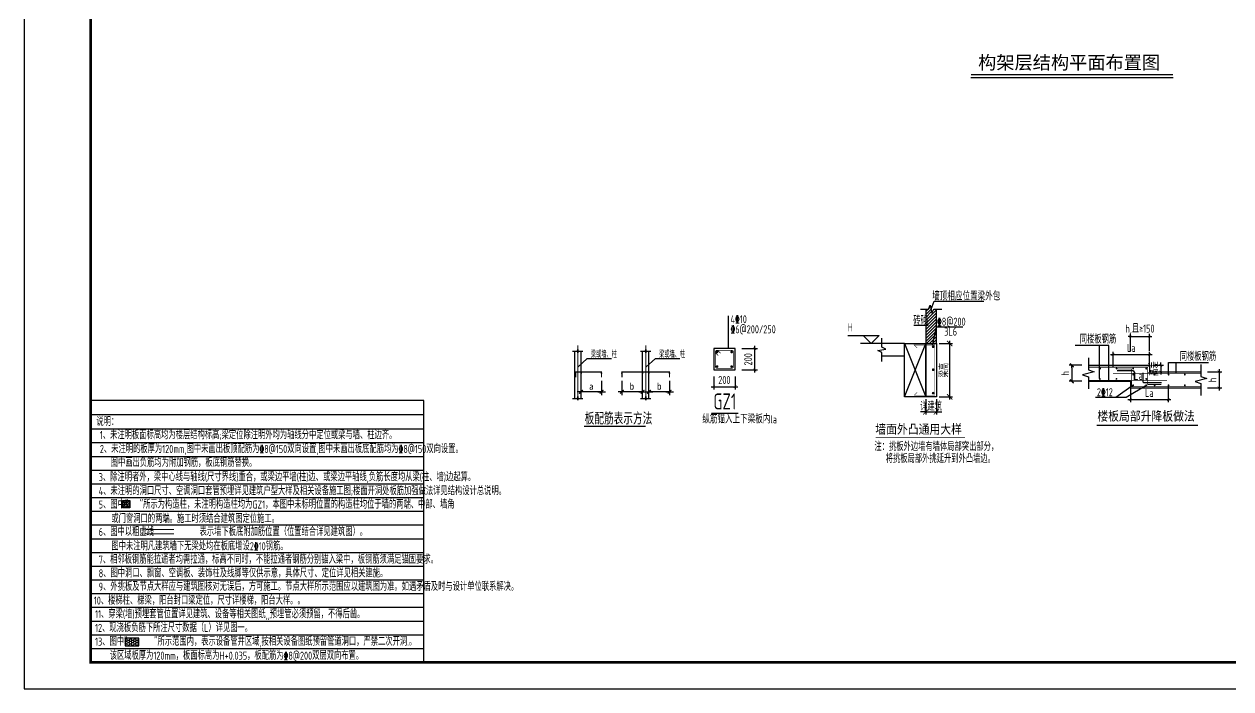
# Model space of a CAD drawing. Extents: x 826826 to 1642106, y -156213 to 399140.
# Drawn here: x 1269219 to 1314452, y -118305 to -93389 of the extents above; entities that cross this region are included whole.
import ezdxf
from ezdxf.enums import TextEntityAlignment as Align

# ---------------------------------------------------------------- set-up
doc = ezdxf.new("R2010")
doc.units = 0
doc.header["$LTSCALE"] = 1000
doc.linetypes.add('DASH', pattern=[0.35, 0.25, -0.1])
doc.linetypes.add('DOTE', pattern=[2.42, 2, -0.2, 0.02, -0.2])
doc.layers.get('0').update_dxf_attribs({"linetype": 'CONTINUOUS'})
doc.layers.get('DEFPOINTS').update_dxf_attribs({"linetype": 'CONTINUOUS'})
for name, color, linetype in [('-TK', 7, 'CONTINUOUS'), ('A-AXIS', 1, 'CONTINUOUS'), ('DIM', 2, 'CONTINUOUS'), ('GJ', 5, 'CONTINUOUS'), ('LINK', 6, 'CONTINUOUS'), ('OUTLINE', 2, 'CONTINUOUS'), ('REIN', 6, 'CONTINUOUS'), ('S-DETLCW-LINE1-pdx', 7, 'CONTINUOUS'), ('S-DETLCW-TEXT', 7, 'CONTINUOUS'), ('S-DETLS-HATCH', 251, 'CONTINUOUS'), ('S-DETLS-TEXT', 7, 'CONTINUOUS'), ('S-X详图实线', 4, 'CONTINUOUS'), ('S-X详图标注', 3, 'CONTINUOUS'), ('S-X详图钢筋', 6, 'CONTINUOUS'), ('S-大样-砼线', 7, 'CONTINUOUS'), ('S-引出线', 40, 'CONTINUOUS'), ('S-文字', 7, 'CONTINUOUS'), ('S-板正筋', 2, 'CONTINUOUS'), ('S-构造柱', 212, 'CONTINUOUS'), ('S-表格线', 54, 'CONTINUOUS'), ('S-降板填充', 75, 'CONTINUOUS'), ('TEXT', 2, 'CONTINUOUS'), ('THIN', 7, 'CONTINUOUS'), ('大样线', 40, 'CONTINUOUS'), ('悬梁', 4, 'CONTINUOUS'), ('空调洞口标注', 130, 'CONTINUOUS'), ('说明文字', 7, 'CONTINUOUS')]:
    doc.layers.add(name, color=color, linetype=linetype)
doc.layers.add('DOTE', color=251, linetype='DOTE', lineweight=9)
doc.styles.add('-宋体', font='', dxfattribs={"width": 0.7, "height": 300, "bigfont": '宋体.TTF'})
doc.styles.add('10', font='', dxfattribs={"width": 0.7, "height": 300})
doc.styles.add('BW_Rein', font='Tssdeng.shx', dxfattribs={"width": 0.7, "bigfont": 'hztxt.shx'})
doc.styles.add('hzst', font='', dxfattribs={"width": 0.7})
doc.styles.add('TSSD_DIMENSION', font='Tssdeng.shx', dxfattribs={"width": 0.7, "bigfont": 'tssdchn.shx'})
doc.styles.add('TSSD_Label', font='Tssdeng.shx', dxfattribs={"width": 0.7, "bigfont": 'hztxt.shx'})
doc.styles.add('TSSD_Norm', font='Tssdeng.shx', dxfattribs={"bigfont": 'tssdchn.shx'})
doc.styles.add('TSSD_REIN', font='tssdeng.shx', dxfattribs={"width": 0.7, "height": 300, "bigfont": 'tssdchn.shx'})
doc.styles.get('-宋体').set_extended_font_data('SimSun')
doc.styles.get('10').set_extended_font_data('SimSun')
doc.styles.get('hzst').set_extended_font_data('SimSun')
doc.dimstyles.new('25-100', dxfattribs={"dimscale": 100, "dimtxt": 3, "dimasz": 2, "dimexe": 1, "dimexo": 1, "dimgap": 0.5, "dimtad": 1, "dimdec": 0, "dimlfac": 0.25, "dimdsep": 46, "dimtxsty": 'TSSD_REIN', "dimblk1": 'ARCHTICK', "dimblk2": 'ARCHTICK', "dimsah": 1, "dimcen": 2.5, "dimdle": 1, "dimclrd": 256, "dimclre": 256, "dimclrt": 7, "dimadec": 0, "dimazin": 0, "dimtfac": 1, "dimtdec": 0, "dimtix": 1, "dimtmove": 2, "dimatfit": 3, "dimldrblk": 'ARCHTICK', "dimfxl": 0, "dimtolj": 1, "dimtzin": 0, "dimlwd": -1, "dimlwe": -1, "dimarcsym": 0})
doc.dimstyles.new('TSSD_100_100$0', dxfattribs={"dimtxt": 300, "dimasz": 80, "dimexe": 100, "dimexo": 250, "dimgap": 100, "dimtad": 1, "dimdec": 0, "dimzin": 0, "dimdsep": 46, "dimtxsty": 'TSSD_DIMENSION', "dimblk": 'ARCHTICK', "dimcen": 0, "dimdle": 100, "dimclrd": 3, "dimclre": 3, "dimclrt": 7, "dimadec": 0, "dimazin": 0, "dimtfac": 1, "dimtdec": 0, "dimtix": 1, "dimtmove": 2, "dimatfit": 3, "dimldrblk": 'ARCHTICK', "dimfxl": 0, "dimtolj": 1, "dimtzin": 0, "dimarcsym": 0})
doc.dimstyles.new('TSSD_20_100', dxfattribs={"dimtxt": 300, "dimasz": 100, "dimexe": 100, "dimexo": 250, "dimgap": 100, "dimtad": 1, "dimdec": 0, "dimlfac": 0.2, "dimzin": 0, "dimdsep": 46, "dimtxsty": 'TSSD_DIMENSION', "dimblk": 'ARCHTICK', "dimcen": 0, "dimdle": 100, "dimclrt": 7, "dimadec": 0, "dimazin": 0, "dimtfac": 1, "dimtdec": 0, "dimtix": 1, "dimtmove": 2, "dimatfit": 3, "dimldrblk": 'ARCHTICK', "dimfxl": 0, "dimtolj": 1, "dimtzin": 0, "dimarcsym": 0})
doc.dimstyles.new('TSSD_25_100', dxfattribs={"dimtxt": 300, "dimasz": 100, "dimexe": 100, "dimexo": 250, "dimgap": 100, "dimtad": 1, "dimdec": 0, "dimlfac": 0.25, "dimzin": 0, "dimdsep": 46, "dimtxsty": 'TSSD_DIMENSION', "dimblk": 'ARCHTICK', "dimcen": 0, "dimdle": 100, "dimclrt": 7, "dimadec": 0, "dimazin": 0, "dimtfac": 1, "dimtdec": 0, "dimtix": 1, "dimtmove": 2, "dimatfit": 3, "dimldrblk": 'ARCHTICK', "dimfxl": 0, "dimtolj": 1, "dimtzin": 0, "dimarcsym": 0})

# ---------------------------------------------------------------- blocks, each defined once
blk = doc.blocks.new('20210327.01534452')
at = {"layer": 'S-表格线'}
for p, q in [((0, 0), (0, 9811)), ((12481, 9811), (0, 9811)), ((12481, 0), (12481, 9811)), ((12481, 9277), (0, 9277)), ((0, 495), (0, 9277)), ((0, 8743), (12481, 8743)), ((0, 8229), (12481, 8229)), ((0, 7714), (12481, 7714)), ((0, 7200), (12481, 7200)), ((0, 6686), (12481, 6686)), ((0, 6171), (12481, 6171)), ((0, 5657), (12481, 5657)), ((0, 5143), (12481, 5143)), ((0, 4629), (12481, 4629)), ((0, 4114), (12481, 4114)), ((0, 3600), (12481, 3600)), ((0, 3086), (12481, 3086)), ((0, 2571), (12481, 2571)), ((0, 2057), (12481, 2057)), ((0, 1543), (12481, 1543)), ((0, 1029), (12481, 1029)), ((0, 514), (12481, 514)), ((0, 0), (12481, 0))]:
    blk.add_line(p, q, dxfattribs=at)
blk = doc.blocks.new('_DIMX')
blk.add_line((-150, 0), (150, 0))
at = {"const_width": 50}
blk.add_lwpolyline([(-70, -70), (70, 70)], dxfattribs=at)
blk = doc.blocks.new('A$C1DDD5A89')
at = {"color": 6, "const_width": 50}
blk.add_lwpolyline([(439, 25), (2741, 25)], dxfattribs=at)
at = {"layer": 'DOTE', "color": 8, "linetype": 'DOTE'}
for p, q in [((202, 3054), (202, 888)), ((2750, 3054), (2750, 888))]:
    blk.add_line(p, q, dxfattribs=at)
at = {"layer": 'GJ'}
blk.add_point((1858, 2022), dxfattribs=at)
at = {"layer": 'REIN', "color": 1, "const_width": 40}
for points in [[(129, 1860), (129, 2059), (1095, 2059), (1095, 1860)], [(1858, 1860), (1858, 2059), (3643, 2059), (3643, 1860)]]:
    blk.add_lwpolyline(points, dxfattribs=at)
at = {"layer": '大样线'}
for p, q in [((0, 2837), (188, 2837)), ((81, 2837), (81, 1066)), ((188, 2837), (202, 2909)), ((202, 2909), (202, 2778)), ((202, 2778), (217, 2837)), ((217, 2837), (395, 2837)), ((2548, 2837), (2736, 2837)), ((2736, 2837), (2751, 2909)), ((2751, 2909), (2751, 2778)), ((2751, 2778), (2766, 2837)), ((2766, 2837), (2943, 2837)), ((202, 2247), (556, 2571)), ((556, 2571), (1467, 2571)), ((2758, 2247), (3112, 2571)), ((3112, 2571), (4023, 2571)), ((0, 1066), (188, 1066)), ((188, 1066), (202, 1138)), ((202, 1138), (202, 1006)), ((202, 1006), (217, 1066)), ((217, 1066), (395, 1066)), ((2548, 1066), (2736, 1066)), ((2736, 1066), (2751, 1138)), ((2751, 1138), (2751, 1006)), ((2751, 1006), (2766, 1066)), ((2766, 1066), (2943, 1066))]:
    blk.add_line(p, q, dxfattribs=at)
at = {"layer": '大样线', "linetype": 'ByBlock'}
for p, q in [((323, 1066), (323, 2837)), ((2630, 1066), (2630, 2837)), ((2871, 1066), (2871, 2837))]:
    blk.add_line(p, q, dxfattribs=at)
at = {"layer": '大样线', "color": 0, "linetype": 'ByBlock'}
for p in [(323, 2022), (1095, 2022), (2630, 2022), (2871, 2022), (3643, 2022), (202, 1319)]:
    blk.add_point(p, dxfattribs=at)
at = {"layer": '空调洞口标注'}
for p, q in [((1095, 1732), (1095, 1190)), ((1858, 1732), (1858, 1190)), ((3643, 1732), (3643, 1190)), ((1094, 1319), (203, 1319)), ((2629, 1319), (1859, 1319)), ((3642, 1319), (2872, 1319))]:
    blk.add_line(p, q, dxfattribs=at)
blk.add_point((1858, 1319), dxfattribs=at)
at = {"layer": '空调洞口标注', "color": 0, "linetype": 'ByBlock'}
blk.add_point((2871, 1319), dxfattribs=at)
at = {"layer": '空调洞口标注', "xscale": 0.9649999998509884, "yscale": 0.9649999998509884, "zscale": 0.965, "rotation": 180}
for p in [(323, 1319), (1858, 1319)]:
    blk.add_blockref('_DIMX', p, dxfattribs=at)
at = {"layer": '空调洞口标注', "xscale": 0.9649999998509884, "yscale": 0.9649999998509884, "zscale": 0.965}
for p in [(1095, 1319), (2630, 1319), (2872, 1319), (3643, 1319)]:
    blk.add_blockref('_DIMX', p, dxfattribs=at)
at = {"layer": '空调洞口标注', "style": '10'}
for s, p in [('a', (709, 1523)), ('b', (2231, 1523)), ('b', (3257, 1523))]:
    blk.add_text(s, height=250, dxfattribs=at).set_placement(p, align=Align.MIDDLE_CENTER)
at = {"layer": '说明文字'}
for s, height, style, width, p in [('梁或墙、柱', 250, 'TSSD_REIN', 0.6, (693, 2596)), ('梁或墙、柱', 250, 'TSSD_REIN', 0.6, (3249, 2596)), ('板配筋表示方法', 450, 'TSSD_DIMENSION', 0.7, (459, 91))]:
    blk.add_text(s, height=height, dxfattribs=dict(at, style=style, width=width)).set_placement(p)
blk = doc.blocks.new('_ArchTick')
at = {"color": 0, "linetype": 'ByBlock', "const_width": 0.15}
blk.add_lwpolyline([(-0.5, -0.5), (0.5, 0.5)], dxfattribs=at)
blk = doc.blocks.new('*D24')
at = {"layer": 'DEFPOINTS', "color": 0}
for p in [(15039, 226788), (15039, 226538), (15580, 226538)]:
    blk.add_point(p, dxfattribs=at)
at = {"layer": 'S-X详图标注', "color": 0, "lineweight": -2}
for p, q in [((15289, 226788), (15680, 226788)), ((15580, 226788), (15580, 226888)), ((15580, 226788), (15580, 226538)), ((15289, 226538), (15680, 226538)), ((15580, 226538), (15580, 226438))]:
    blk.add_line(p, q, dxfattribs=at)
at = {"layer": 'S-X详图标注', "color": 0, "lineweight": -2, "xscale": 100, "yscale": 100, "zscale": 100}
for p, rotation in [((15580, 226788), 270), ((15580, 226538), 90)]:
    blk.add_blockref('_ArchTick', p, dxfattribs=dict(at, rotation=rotation))
at = {"layer": 'S-X详图标注', "color": 7, "insert": (15330, 226663), "char_height": 300, "attachment_point": 5, "rotation": 90, "style": 'TSSD_DIMENSION'}
blk.add_mtext('\\A1;高差', dxfattribs=at)
blk = doc.blocks.new('ArchTick')
at = {"color": 0, "linetype": 'ByBlock', "lineweight": -2, "const_width": 0.075}
blk.add_lwpolyline([(-0.25, -0.25), (0.25, 0.25)], dxfattribs=at)
blk = doc.blocks.new('_tsdbk')
blk.add_line((-1, 0), (0, 0))
at = {"const_width": 0.5}
blk.add_lwpolyline([(-0.7, -0.7), (0.7, 0.7)], dxfattribs=at)
blk = doc.blocks.new('*D25')
at = {"layer": 'DEFPOINTS', "color": 0}
for p in [(12868, 226788), (12244, 226188), (12868, 226188)]:
    blk.add_point(p, dxfattribs=at)
at = {"layer": 'S-X详图标注', "color": 0, "lineweight": -2}
for p, q in [((12618, 226788), (12144, 226788)), ((12244, 226688), (12244, 226288)), ((12618, 226188), (12144, 226188))]:
    blk.add_line(p, q, dxfattribs=at)
at = {"layer": 'S-X详图标注', "color": 0, "lineweight": -2, "xscale": 100, "yscale": 100, "zscale": 100}
for p, rotation in [((12244, 226788), 90), ((12244, 226188), 270)]:
    blk.add_blockref('_tsdbk', p, dxfattribs=dict(at, rotation=rotation))
at = {"layer": 'S-X详图标注', "color": 7, "insert": (11994, 226488), "char_height": 300, "attachment_point": 5, "rotation": 90, "style": 'TSSD_DIMENSION'}
blk.add_mtext('\\A1;h', dxfattribs=at)
blk = doc.blocks.new('*D26')
at = {"layer": 'DEFPOINTS', "color": 0}
for p in [(17083, 226538), (17083, 225938), (17763, 225938)]:
    blk.add_point(p, dxfattribs=at)
at = {"layer": 'S-X详图标注', "color": 0, "lineweight": -2}
for p, q in [((17763, 226638), (17763, 225838)), ((17333, 226538), (17863, 226538)), ((17333, 225938), (17863, 225938))]:
    blk.add_line(p, q, dxfattribs=at)
at = {"layer": 'S-X详图标注', "color": 0, "lineweight": -2, "xscale": 100, "yscale": 100, "zscale": 100}
for p, rotation in [((17763, 226538), 90), ((17763, 225938), 270)]:
    blk.add_blockref('_ArchTick', p, dxfattribs=dict(at, rotation=rotation))
at = {"layer": 'S-X详图标注', "color": 7, "insert": (17513, 226238), "char_height": 300, "attachment_point": 5, "rotation": 90, "style": 'TSSD_DIMENSION'}
blk.add_mtext('\\A1;h', dxfattribs=at)
blk = doc.blocks.new('*D27')
at = {"layer": 'DEFPOINTS', "color": 0}
for p in [(15159, 227867), (14439, 227080), (15159, 227080)]:
    blk.add_point(p, dxfattribs=at)
at = {"layer": 'S-X详图标注', "color": 3, "lineweight": -2}
for p, q in [((14439, 227867), (14359, 227867)), ((14439, 227330), (14439, 227967)), ((14439, 227867), (15159, 227867)), ((15159, 227330), (15159, 227967)), ((15159, 227867), (15239, 227867))]:
    blk.add_line(p, q, dxfattribs=at)
at = {"layer": 'S-X详图标注', "color": 3, "lineweight": -2, "xscale": 80, "yscale": 80, "zscale": 80}
blk.add_blockref('_ArchTick', (14439, 227867), dxfattribs=at)
at = {"layer": 'S-X详图标注', "color": 3, "lineweight": -2, "xscale": 80, "yscale": 80, "zscale": 80, "rotation": 180}
blk.add_blockref('_ArchTick', (15159, 227867), dxfattribs=at)
at = {"layer": 'S-X详图标注', "color": 7, "insert": (14799, 228128), "char_height": 300, "attachment_point": 5, "style": 'TSSD_DIMENSION'}
blk.add_mtext('\\A1;h,且≥150', dxfattribs=at)
blk = doc.blocks.new('*D28')
at = {"layer": 'DEFPOINTS', "color": 0}
for p in [(15159, 227192), (13789, 226489), (15159, 226489)]:
    blk.add_point(p, dxfattribs=at)
at = {"layer": 'S-X详图标注', "color": 0, "lineweight": -2}
for p, q in [((13689, 227192), (15259, 227192)), ((13789, 226739), (13789, 227292)), ((15159, 226739), (15159, 227292))]:
    blk.add_line(p, q, dxfattribs=at)
at = {"layer": 'S-X详图标注', "color": 0, "lineweight": -2, "xscale": 100, "yscale": 100, "zscale": 100, "rotation": 180}
blk.add_blockref('_ArchTick', (13789, 227192), dxfattribs=at)
at = {"layer": 'S-X详图标注', "color": 0, "lineweight": -2, "xscale": 100, "yscale": 100, "zscale": 100}
blk.add_blockref('_ArchTick', (15159, 227192), dxfattribs=at)
at = {"layer": 'S-X详图标注', "color": 7, "insert": (14474, 227442), "char_height": 300, "attachment_point": 5, "style": 'TSSD_DIMENSION'}
blk.add_mtext('\\A1;La', dxfattribs=at)
blk = doc.blocks.new('*D29')
at = {"layer": 'DEFPOINTS', "color": 0}
for p in [(14439, 226188), (15861, 226306), (15861, 225502)]:
    blk.add_point(p, dxfattribs=at)
at = {"layer": 'S-X详图标注', "color": 0, "lineweight": -2}
for p, q in [((14439, 225938), (14439, 225402)), ((15861, 226056), (15861, 225402)), ((14339, 225502), (15961, 225502))]:
    blk.add_line(p, q, dxfattribs=at)
at = {"layer": 'S-X详图标注', "color": 0, "lineweight": -2, "xscale": 100, "yscale": 100, "zscale": 100, "rotation": 180}
blk.add_blockref('_ArchTick', (14439, 225502), dxfattribs=at)
at = {"layer": 'S-X详图标注', "color": 0, "lineweight": -2, "xscale": 100, "yscale": 100, "zscale": 100}
blk.add_blockref('_ArchTick', (15861, 225502), dxfattribs=at)
at = {"layer": 'S-X详图标注', "color": 7, "insert": (15150, 225752), "char_height": 300, "attachment_point": 5, "style": 'TSSD_DIMENSION'}
blk.add_mtext('\\A1;La', dxfattribs=at)
blk = doc.blocks.new('*D31')
at = {"layer": 'DEFPOINTS', "color": 0}
for p in [(30394, 226071), (30794, 226071), (30794, 225492)]:
    blk.add_point(p, dxfattribs=at)
at = {"layer": 'S-X详图标注'}
for p, q in [((30394, 225971), (30394, 225392)), ((30794, 225971), (30794, 225392)), ((30394, 225492), (30194, 225492)), ((30394, 225492), (30794, 225492)), ((30794, 225492), (30994, 225492))]:
    blk.add_line(p, q, dxfattribs=at)
at = {"layer": 'S-X详图标注', "xscale": 200, "yscale": 200, "zscale": 200}
blk.add_blockref('_ArchTick', (30394, 225492), dxfattribs=at)
at = {"layer": 'S-X详图标注', "xscale": 200, "yscale": 200, "zscale": 200, "rotation": 180}
blk.add_blockref('_ArchTick', (30794, 225492), dxfattribs=at)
at = {"layer": 'S-X详图标注', "color": 7, "insert": (30594, 225692), "char_height": 300, "attachment_point": 5, "style": 'TSSD_REIN'}
blk.add_mtext('\\A1;详建筑', dxfattribs=at)
blk = doc.blocks.new('*D32')
at = {"layer": 'DEFPOINTS', "color": 0}
for p in [(30794, 228060), (31291, 228060), (30794, 226060)]:
    blk.add_point(p, dxfattribs=at)
at = {"layer": 'S-X详图标注'}
for p, q in [((30894, 228060), (31391, 228060)), ((31291, 225960), (31291, 228160)), ((30894, 226060), (31391, 226060))]:
    blk.add_line(p, q, dxfattribs=at)
at = {"layer": 'S-X详图标注', "xscale": 200, "yscale": 200, "zscale": 200}
for p, rotation in [((31291, 228060), 90), ((31291, 226060), 270)]:
    blk.add_blockref('_ArchTick', p, dxfattribs=dict(at, rotation=rotation))
at = {"layer": 'S-X详图标注', "color": 7, "insert": (31091, 227060), "char_height": 300, "attachment_point": 5, "rotation": 90, "style": 'TSSD_REIN'}
blk.add_mtext('\\A1;梁高', dxfattribs=at)
blk = doc.blocks.new('*D857')
at = {"layer": 'DEFPOINTS', "color": 0}
for p in [(1295867, -105551), (1296609, -105551), (1295867, -106351)]:
    blk.add_point(p, dxfattribs=at)
at = {"layer": 'DIM', "color": 0, "lineweight": -2}
for p, q in [((1296117, -105551), (1296709, -105551)), ((1296609, -106451), (1296609, -105451)), ((1296117, -106351), (1296709, -106351))]:
    blk.add_line(p, q, dxfattribs=at)
at = {"layer": 'DIM', "color": 0, "lineweight": -2, "xscale": 100, "yscale": 100, "zscale": 100}
for p, rotation in [((1296609, -105551), 90), ((1296609, -106351), 270)]:
    blk.add_blockref('_ArchTick', p, dxfattribs=dict(at, rotation=rotation))
at = {"layer": 'DIM', "color": 7, "insert": (1296359, -105951), "char_height": 300, "attachment_point": 5, "rotation": 90, "style": 'TSSD_DIMENSION'}
blk.add_mtext('\\A1;200', dxfattribs=at)
blk = doc.blocks.new('*D858')
at = {"layer": 'DEFPOINTS', "color": 0}
for p in [(1295067, -106351), (1295867, -106351), (1295867, -106978)]:
    blk.add_point(p, dxfattribs=at)
at = {"layer": 'DIM', "color": 0, "lineweight": -2}
for p, q in [((1295067, -106601), (1295067, -107078)), ((1295867, -106601), (1295867, -107078)), ((1294967, -106978), (1295967, -106978))]:
    blk.add_line(p, q, dxfattribs=at)
at = {"layer": 'DIM', "color": 0, "lineweight": -2, "xscale": 100, "yscale": 100, "zscale": 100, "rotation": 180}
blk.add_blockref('_ArchTick', (1295067, -106978), dxfattribs=at)
at = {"layer": 'DIM', "color": 0, "lineweight": -2, "xscale": 100, "yscale": 100, "zscale": 100}
blk.add_blockref('_ArchTick', (1295867, -106978), dxfattribs=at)
at = {"layer": 'DIM', "color": 7, "insert": (1295467, -106728), "char_height": 300, "attachment_point": 5, "style": 'TSSD_DIMENSION'}
blk.add_mtext('\\A1;200', dxfattribs=at)
blk = doc.blocks.new('A1')
blk.add_lwpolyline([(0, 59400), (0, 0), (84100, 0), (84100, 59400)], close=True)
at = {"const_width": 100}
blk.add_lwpolyline([(2500, 58400), (2500, 1000), (83100, 1000), (83100, 58400)], close=True, dxfattribs=at)
blk = doc.blocks.new('20210306.16463091')
at = {"layer": 'S-DETLS-TEXT', "const_width": 50}
blk.add_lwpolyline([(1330.2, 0), (5133.9, 0)], dxfattribs=at)
at = {"layer": 'S-X详图实线', "linetype": 'ByBlock'}
for points in [[(1023.9, 2251.8), (3314.8, 2251.8), (3314.8, 2001.8), (5238.7, 2001.8)], [(1023.9, 1651.8), (2594.8, 1651.8), (2594.8, 1401.8), (5238.7, 1401.8)]]:
    blk.add_lwpolyline(points, dxfattribs=at)
at = {"layer": 'S-X详图标注', "linetype": 'ByBlock'}
for points in [[(1786.5, 1689.3), (1786.5, 2997.1), (520.6, 2997.1)], [(1442.5, 1753.1), (1442.5, 2997.1), (676.7, 2997.1)], [(4027.7, 1919.3), (4027.7, 2357.9), (5495.2, 2357.9)], [(4310.8, 1952.4), (4310.8, 2357.9), (5529.3, 2357.9)], [(3208.2, 1502.9), (2435.2, 1044.4), (1285.7, 1044.4)], [(2696.3, 1501.8), (2050.4, 1044.4)]]:
    blk.add_lwpolyline(points, dxfattribs=at)
at = {"layer": 'S-X详图标注'}
for points in [[(2094.8, 2053), (2684.6, 2053, -0.4142136), (2734.6, 2003), (2734.6, 1689.3)], [(3059.9, 1964.4), (3059.9, 1656.2, 0.4142136), (3109.9, 1606.2), (3763.5, 1606.2)]]:
    blk.add_lwpolyline(points, format="xyb", dxfattribs=at)
at = {"layer": 'S-X详图钢筋', "linetype": 'ByBlock', "const_width": 30}
for points in [[(1023.9, 2178.2), (3241, 2178.2), (3241, 1531.8), (3756, 1531.8)], [(1944.7, 1952.4), (5238.7, 1952.4)], [(5238.7, 1451), (2646.3, 1451), (2646.3, 2110.6), (2118.4, 2110.6)], [(1023.9, 1689.3), (3962.9, 1689.3)]]:
    blk.add_lwpolyline(points, dxfattribs=at)
at = {"layer": 'S-X详图钢筋', "const_width": 35}
for points in [[(1441.9, 2125.6, 1), (1476.9, 2125.6, 1)], [(2062.1, 2127.5, 1), (2097.1, 2127.5, 1)], [(2679.7, 2127.5, 1), (2714.7, 2127.5, 1)], [(2680.4, 1901.9, 1), (2715.4, 1901.9, 1)], [(3171.7, 2126, 1), (3206.7, 2126, 1)], [(3488, 1901.8, 1), (3523, 1901.8, 1)], [(4010.2, 1901.8, 1), (4045.2, 1901.8, 1)], [(4621.3, 1901.8, 1), (4656.3, 1901.8, 1)], [(1435.6, 1739.2, 1), (1470.6, 1739.2, 1)], [(2055.9, 1741.1, 1), (2090.9, 1741.1, 1)], [(2680.7, 1501.8, 1), (2715.7, 1501.8, 1)], [(3173.2, 1502.9, 1), (3208.2, 1502.9, 1)], [(3173.8, 1739.3, 1), (3208.8, 1739.3, 1)], [(3488.2, 1500.8, 1), (3523.2, 1500.8, 1)], [(4010.4, 1500.8, 1), (4045.4, 1500.8, 1)], [(4621.5, 1500.8, 1), (4656.5, 1500.8, 1)]]:
    blk.add_lwpolyline(points, format="xyb", close=True, dxfattribs=at)
at = {"layer": 'THIN'}
for points in [[(1023.9, 2531.8), (1023.9, 2081.8), (1243.9, 2011.8), (803.9, 1891.8), (1023.9, 1821.8), (1023.9, 1371.8)], [(5238.7, 2281.8), (5238.7, 1831.8), (5458.7, 1761.8), (5018.7, 1641.8), (5238.7, 1571.8), (5238.7, 1121.8)]]:
    blk.add_lwpolyline(points, dxfattribs=at)
at = {"layer": 'S-DETLCW-TEXT', "style": 'hzst', "width": 0.85}
blk.add_text('楼板局部升降板做法', height=350, dxfattribs=at).set_placement((1357.9, 173.9))
at = {"layer": 'S-X详图标注', "color": 7, "insert": (2898.8, 1855.6), "char_height": 300, "attachment_point": 5, "style": 'TSSD_REIN'}
blk.add_mtext('\\A1;La', dxfattribs=at)
at = {"layer": 'TEXT', "style": 'TSSD_REIN', "width": 0.7}
for s, p in [('同楼板钢筋', (700.4, 3072.4)), ('同楼板钢筋', (4446.4, 2423.2)), ('2%%13212', (1341.1, 1090.9))]:
    blk.add_text(s, height=300, dxfattribs=at).set_placement(p)
at = {"layer": 'S-X详图标注'}
dim = blk.add_linear_dim(base=(3314.8, 3330), p1=(2594.8, 2543.3), p2=(3314.8, 2543.3), text='h,且≥150', dimstyle='TSSD_100_100$0', dxfattribs=at)
dim.commit()
dim.dimension.update_dxf_attribs({"geometry": '*D27', "text_midpoint": (2954.8, 3591.5), "insert": (-11844.2, -224536.6)})
for base, p1, p2, override, picture, middle in [((3314.8, 2655.7), (1944.7, 1952.4), (3314.8, 1952.4), {"dimasz": 100, "dimblk1": 'ArchTick', "dimblk2": 'ArchTick', "dimclrd": 0, "dimclre": 0}, '*D28', (2629.7, 2905.7)), ((4016.4, 965.4), (2594.8, 1651.8), (4016.4, 1769), {"dimtxt": 300, "dimasz": 100, "dimblk1": 'ArchTick', "dimblk2": 'ArchTick', "dimclrd": 0, "dimclre": 0}, '*D29', (3305.6, 1215.4))]:
    dim = blk.add_linear_dim(base=base, p1=p1, p2=p2, text='La', dimstyle='TSSD_100_100$0', override=override, dxfattribs=at)
    dim.commit()
    dim.dimension.update_dxf_attribs({"geometry": picture, "text_midpoint": middle, "insert": (-11844.2, -224536.6)})
dim = blk.add_linear_dim(base=(400, 1651.8), p1=(1023.9, 2251.8), p2=(1023.9, 1651.8), angle=90, text='h', dimstyle='TSSD_20_100', dxfattribs=at)
dim.commit()
dim.dimension.update_dxf_attribs({"geometry": '*D25', "text_midpoint": (150, 1951.8), "insert": (-11844.2, -224536.6)})
for base, p1, p2, text, picture, middle in [((3735.8, 2001.8), (3194.8, 2251.8), (3194.8, 2001.8), '高差', '*D24', (3485.8, 2126.8)), ((5919.1, 1401.8), (5238.7, 2001.8), (5238.7, 1401.8), 'h', '*D26', (5669.1, 1701.8))]:
    dim = blk.add_linear_dim(base=base, p1=p1, p2=p2, angle=90, text=text, dimstyle='TSSD_100_100$0', override={"dimtxt": 300, "dimasz": 100, "dimblk1": 'ArchTick', "dimblk2": 'ArchTick', "dimclrd": 0, "dimclre": 0}, dxfattribs=at)
    dim.commit()
    dim.dimension.update_dxf_attribs({"geometry": picture, "text_midpoint": middle, "insert": (-11844.2, -224536.6)})
blk = doc.blocks.new('20210306.16465652')
at = {"layer": 'S-DETLS-HATCH'}
h = blk.add_hatch(dxfattribs=at)
h.set_pattern_fill('ANSI31', color=256, scale=25)
h.set_pattern_definition([(45, (-250051.66, 573697.02), (-56.126601, 56.126601), [])])
h.paths.add_polyline_path([(3315.4, 5761.9), (3215.4, 5761.9), (3145.4, 5611.9), (3085.4, 5911.9), (3015.4, 5761.9), (2915.4, 5761.9), (2915.4, 4472.4), (3315.4, 4472.4)])
at = {"layer": 'S-DETLCW-LINE1-pdx'}
for points in [[(2715.4, 5761.9), (3015.4, 5761.9), (3085.4, 5911.9), (3145.4, 5611.9), (3215.4, 5761.9), (3515.4, 5761.9)], [(1268.2, 3792.4), (1268.2, 4132.4), (1118.2, 4202.4), (1418.2, 4262.4), (1268.2, 4332.4), (1268.2, 4672.4)]]:
    blk.add_lwpolyline(points, dxfattribs=at)
at = {"layer": 'S-DETLCW-TEXT', "const_width": 30}
blk.add_lwpolyline([(4388.8, 937.6), (1041.9, 937.6)], dxfattribs=at)
at = {"layer": 'S-DETLS-TEXT'}
blk.add_line((3009.8, 5139.7), (2467.6, 5139.7), dxfattribs=at)
for points in [[(3115.4, 5761.9), (3233, 6051.8), (5095.2, 6051.8)], [(3165.2, 4412.4), (3315.4, 5101.5), (4302.7, 5101.5)]]:
    blk.add_lwpolyline(points, dxfattribs=at)
at = {"layer": 'S-X详图实线'}
for p, q in [((2115.4, 4472.4), (1268.2, 4472.4)), ((2115.4, 4472.4), (2915.4, 2472.4)), ((2115.4, 2472.4), (2915.4, 4472.4)), ((2115.4, 3992.4), (1268.2, 3992.4))]:
    blk.add_line(p, q, dxfattribs=at)
blk.add_lwpolyline([(2915.4, 5761.9), (2915.4, 4472.4), (3315.4, 4472.4), (3315.4, 5761.9)], dxfattribs=at)
for points in [[(2115.4, 4472.4), (2915.4, 4472.4), (2915.4, 2472.4), (2115.4, 2472.4)], [(2915.4, 4472.4), (3315.4, 4472.4), (3315.4, 2472.4), (2915.4, 2472.4)]]:
    blk.add_lwpolyline(points, close=True, dxfattribs=at)
at = {"layer": 'S-X详图标注'}
blk.add_line((1268.2, 4472.4), (468.4, 4472.4), dxfattribs=at)
blk.add_lwpolyline([(0, 4772.4), (1168.3, 4772.4), (868.3, 4472.4), (568.3, 4772.4)], dxfattribs=at)
at = {"layer": 'S-X详图钢筋', "const_width": 20}
blk.add_lwpolyline([(2592.4, 4306.3), (2486.4, 4412.4), (3255.4, 4412.4), (3255.4, 2532.4), (2486.4, 2532.4), (2592.4, 2638.4)], dxfattribs=at)
at = {"layer": 'S-X详图钢筋', "const_width": 50}
for points in [[(3168.1, 4350.3, 1), (3218.1, 4350.3, 1)], [(3168.1, 3488.9, 1), (3218.1, 3488.9, 1)], [(3168.1, 2609.8, 1), (3218.1, 2609.8, 1)]]:
    blk.add_lwpolyline(points, format="xyb", close=True, dxfattribs=at)
at = {"layer": 'S-DETLCW-TEXT', "style": 'hzst', "width": 0.85}
blk.add_text('墙面外凸通用大样', height=350, dxfattribs=at).set_placement((1025.4, 1088.1))
at = {"layer": 'S-DETLS-TEXT', "width": 0.7}
for s, style, p in [('墙顶相应位置梁外包', 'BW_Rein', (3158.9, 6088.4)), ('砖砌', 'BW_Rein', (2442.3, 5176.3)), ('%%1328@200', 'BW_Rein', (3336.9, 5138.1)), ('3L6', 'BW_Rein', (3608.6, 4766)), ('注：挑板外边墙有墙体局部突出部分，', 'TSSD_REIN', (991.5, 450)), ('将挑板局部外挑延升到外凸墙边。', 'TSSD_REIN', (1414.1, 0))]:
    blk.add_text(s, height=300, dxfattribs=dict(at, style=style)).set_placement(p)
at = {"layer": 'S-DETLS-TEXT', "style": 'TSSD_REIN', "width": 0.75}
blk.add_text('H', height=300, dxfattribs=at).set_placement((181.3, 4832.5), align=Align.BOTTOM_RIGHT)
at = {"layer": 'S-X详图标注'}
for p1, p2, distance, text, picture, middle in [((3315.4, 2472.4), (3315.4, 4472.4), -496.7, '梁高', '*D32', (3612.1, 3472.4)), ((2915.4, 2483.6), (3315.4, 2483.6), -579.2, '详建筑', '*D31', (3115.4, 2104.4))]:
    dim = blk.add_aligned_dim(p1=p1, p2=p2, distance=distance, text=text, dimstyle='25-100', dxfattribs=at)
    dim.commit()
    dim.dimension.update_dxf_attribs({"geometry": picture, "text_midpoint": middle, "insert": (-27478.5, -223587.5)})

msp = doc.modelspace()

# ---------------------------------------------------------------- hatches: boundary and pattern name
at = {"layer": 'S-构造柱'}
h = msp.add_hatch(dxfattribs=at)
h.set_pattern_fill('ARMORED', color=256, scale=12.857143, style=0)
h.set_pattern_definition([(50, (-580357.344, -242868.7), (92.2191663, -8.0681316), [9.642857, -106.0714286]), (355, (-580357.34, -242868.7), (-17.839457, 96.710417), [7.7142857, -84.857143]), (100.4514, (-580349.66, -242869.38), (74.3797776, 88.642227), [8.1951673, -90.146843]), (46.1842, (-580357.34, -242842.99), (137.216706, -21.281016), [14.464286, -159.107143]), (96.6356, (-580345.91, -242844.76), (120.170919, 125.243726), [12.292751, -135.220243]), (351.1842, (-580357.34, -242842.99), (120.170822, 125.24382), [11.571429, -127.285714]), (21, (-580344.49, -242849.42), (76.7451924, -51.765286), [9.642857, -106.0714286]), (326, (-580344.49, -242849.42), (31.2834, 93.233577), [7.7142857, -84.857143]), (71.4514, (-580338.09, -242853.73), (108.0286237, 41.4682067), [8.1951673, -90.146843]), (37.5, (-580357.344, -242868.704), (1.56340997, 42.80063835), [0, -83.8285714, 0, -86.1428571, 0, -85.1785714]), (7.5, (-580357.344, -242868.704), (33.8232262, 50.7100772), [0, -49.1142857, 0, -81.9, 0, -32.4642857]), (327.5, (-580386.016, -242868.704), (68.6343132, -2.8999121), [0, -32.1428571, 0, -100.2857143, 0, -133.0714286]), (317.5, (-580398.87, -242868.704), (74.981079, 12.8706406), [0, -41.7857143, 0, -66.6, 0, -94.5]), (45, (-580357.344, -242868.704), (-45.4568645, 45.4568645), [])])
h.paths.add_polyline_path([(1272911.24, -111246.17), (1273185.53, -111246.17), (1273185.53, -111520.46), (1272911.24, -111520.46)])
at = {"layer": 'S-降板填充', "linetype": 'ByBlock'}
h = msp.add_hatch(dxfattribs=at)
h.set_pattern_fill('HONEY', color=8, scale=17.142857, style=0)
h.set_pattern_definition([(0, (-1539578.366, -184398.593), (81.6428571, 47.1365143), [54.4285714, -108.8571429]), (120, (-1539578.366, -184398.593), (-81.6428474, 47.1365312), [54.4285714, -108.8571429]), (60, (-1539578.366, -184398.593), (9.75e-06, 94.2730455), [-108.8571429, 54.4285714])])
h.paths.add_polyline_path([(1273006.73, -116688.33), (1273517.83, -116688.33), (1273517.83, -116409.54), (1273006.73, -116409.54)])

# ---------------------------------------------------------------- linework, layer by layer
at = {"layer": 'LINK', "color": 1, "const_width": 25}
msp.add_lwpolyline([(1295237.51, -105810.44), (1295145.59, -105718.52, -0.19891237), (1295131.53, -105684.58), (1295131.53, -105664.07, -0.41421356), (1295179.53, -105616.07), (1295753.53, -105616.07, -0.41421356), (1295801.53, -105664.07), (1295801.53, -106238.07, -0.41421356), (1295753.53, -106286.07), (1295179.53, -106286.07, -0.41421356), (1295131.53, -106238.07), (1295131.53, -105664.07, -0.41421356), (1295179.53, -105616.07), (1295200.03, -105616.07, -0.19891237), (1295233.98, -105630.13), (1295325.9, -105722.05)], format="xyb", dxfattribs=at)
at = {"layer": 'OUTLINE'}
msp.add_lwpolyline([(1295866.53, -105551.07), (1295066.53, -105551.07), (1295066.53, -106351.07), (1295866.53, -106351.07)], close=True, dxfattribs=at)
at = {"layer": 'REIN', "const_width": 50}
for points in [[(1295169.03, -105678.57, 1), (1295219.03, -105678.57, 1)], [(1295714.03, -105678.57, 1), (1295764.03, -105678.57, 1)], [(1295169.03, -106223.57, 1), (1295219.03, -106223.57, 1)], [(1295714.03, -106223.57, 1), (1295764.03, -106223.57, 1)]]:
    msp.add_lwpolyline(points, format="xyb", close=True, dxfattribs=at)
at = {"layer": 'S-引出线', "color": 3, "const_width": 56}
msp.add_lwpolyline([(1304706.68, -95282.44), (1312283.86, -95282.44)], dxfattribs=at)
at = {"layer": 'S-引出线', "color": 3}
msp.add_lwpolyline([(1304706.68, -95394.44), (1312283.86, -95394.44)], dxfattribs=at)
at = {"layer": 'S-板正筋', "linetype": 'DASH', "const_width": 42.86}
for points in [[(1273762.79, -112334.44), (1273762.79, -112334.44), (1274833.3, -112334.43), (1274833.3, -112334.43)], [(1273762.79, -112492.5), (1273762.79, -112492.5), (1274833.3, -112492.49), (1274833.3, -112492.49)]]:
    msp.add_lwpolyline(points, dxfattribs=at)
at = {"layer": 'S-构造柱'}
msp.add_lwpolyline([(1272911.24, -111246.17), (1273185.53, -111246.17), (1273185.53, -111520.46), (1272911.24, -111520.46), (1272911.24, -111246.17)], dxfattribs=at)
at = {"layer": 'S-降板填充'}
msp.add_lwpolyline([(1273006.73, -116688.33), (1273517.83, -116688.33), (1273517.83, -116409.54), (1273006.73, -116409.54)], close=True, dxfattribs=at)
at = {"layer": 'TEXT', "color": 0}
msp.add_line((1295616.53, -105551.07), (1295616.53, -104324.8), dxfattribs=at)
at = {"layer": '悬梁', "color": 0, "const_width": 50}
msp.add_lwpolyline([(1295988.9, -107973), (1294977.01, -107973)], dxfattribs=at)

# ---------------------------------------------------------------- block references
at = {"layer": '-TK'}
msp.add_blockref('A1', (1269218.71, -118305.39), dxfattribs=at)
at = {"layer": 'A-AXIS'}
msp.add_blockref('20210327.01534452', (1271718.71, -117305.39), dxfattribs=at)
at = {"layer": 'S-X详图标注'}
for name, p in [('20210306.16465652', (1300099.64, -109830.67)), ('20210306.16463091', (1308089.59, -108427.72))]:
    msp.add_blockref(name, p, dxfattribs=at)
at = {"layer": 'S-大样-砼线'}
msp.add_blockref('A$C1DDD5A89', (1289770.04, -108488.23), dxfattribs=at)

# ---------------------------------------------------------------- texts
at = {"layer": 'S-文字', "style": '-宋体'}
msp.add_text('构架层结构平面布置图', height=500, dxfattribs=at).set_placement((1304979.17, -95075.92))
at = {"layer": 'S-文字', "style": 'TSSD_REIN', "width": 0.7}
for s, p in [('说明：', (1271926.57, -108446.02)), ('1、未注明板面标高均为楼层结构标高;梁定位除注明外均为轴线分中定位或梁与墙、柱边齐。', (1272056.96, -108942.28)), ('3、除注明者外，梁中心线与轴线(尺寸界线)重合，或梁边平墙(柱)边、或梁边平轴线,负筋长度均从梁(柱、墙)边起算。', (1272013.77, -110519.5)), ('4、未注明的洞口尺寸、空调洞口套管预埋详见建筑户型大样及相关设备施工图;楼面开洞处板筋加强做法详见结构设计总说明。', (1272013.77, -111039.5)), ('5、图中"   "所示为构造柱，未注明构造柱均为GZ1，本图中未标明位置的构造柱均位于墙的两端、中部、墙角', (1272013.77, -111545.75)), ('或门窗洞口的两端。施工时须结合建筑图定位施工。', (1272490.21, -112080.74)), ('6、图中以粗虚线            表示墙下板底附加筋位置（位置结合详见建筑图）。', (1272013.77, -112570.35)), ('图中未注明凡建筑墙下无梁处均在板底增设2%%13210钢筋。', (1272490.21, -113109.31)), ('7、相邻板钢筋能拉通者均需拉通，标高不同时，不能拉通者钢筋分别锚入梁中，板钢筋须满足锚固要求。', (1272013.77, -113609.64)), ('8、图中洞口、飘窗、空调板、装饰柱及线脚等仅供示意，具体尺寸、定位详见相关建施。', (1272013.77, -114123.92)), ('9、外挑板及节点大样应与建筑图核对无误后，方可施工。节点大样所示范围应以建筑图为准。如遇矛盾及时与设计单位联系解决。', (1272013.77, -114626.38)), ('10、楼梯柱、梯梁，阳台封口梁定位，尺寸详楼梯，阳台大样。。', (1271829.53, -115145.22)), ('11、穿梁(墙)预埋套管位置详见建筑、设备等相关图纸,,预埋管必须预留，不得后凿。', (1271877.03, -115655.54)), ('12、现浇板负筋下所注尺寸数据（L）详见图一。', (1271877.03, -116169.82)), ('13、图中"       "所示范围内，表示设备管井区域,按相关设备图纸预留管道洞口，严禁二次开洞.。', (1271877.03, -116684.11))]:
    msp.add_text(s, height=300, dxfattribs=at).set_placement(p)
at = {"layer": 'S-文字', "color": 1, "style": 'TSSD_REIN', "width": 0.7}
for s, p in [('2、未注明的板厚为120mm,图中未画出板顶配筋为%%1328@150双向设置,图中未画出板底配筋均为%%1328@150双向设置。', (1272056.96, -109464.09)), ('图中画出负筋均为附加钢筋，板底钢筋替换。', (1272462.98, -109978.37)), ('该区域板厚为120mm，板面标高为H+0.035，板配筋为%%1328@200双层双向布置。', (1272425.14, -117211.86))]:
    msp.add_text(s, height=300, dxfattribs=at).set_placement(p)
at = {"layer": 'TEXT', "color": 0, "width": 0.7}
for s, style, p in [('4\x8410', 'TSSD_REIN', (1295696.63, -104600.63)), ('\x846@200/250', 'TSSD_REIN', (1295696.63, -104977.4)), ('纵筋锚入上下梁板内la', 'TSSD_Label', (1294640.39, -108351.39))]:
    msp.add_text(s, height=300, dxfattribs=dict(at, style=style)).set_placement(p)
at = {"layer": 'TEXT', "color": 0, "style": 'TSSD_Norm', "width": 0.7}
msp.add_text('GZ1', height=600, dxfattribs=at).set_placement((1295485, -107830.66), align=Align.CENTER)

# ---------------------------------------------------------------- dimensions: what is measured, and where the dimension line sits
at = {"layer": 'DIM'}
dim = msp.add_linear_dim(base=(1296609.12, -105551.07), p1=(1295866.53, -106351.07), p2=(1295866.53, -105551.07), angle=90, dimstyle='TSSD_25_100', dxfattribs=at)
dim.commit()
dim.dimension.update_dxf_attribs({"geometry": '*D857', "text_midpoint": (1296359.12, -105951.07)})
dim = msp.add_linear_dim(base=(1295866.53, -106977.84), p1=(1295066.53, -106351.07), p2=(1295866.53, -106351.07), dimstyle='TSSD_25_100', dxfattribs=at)
dim.commit()
dim.dimension.update_dxf_attribs({"geometry": '*D858', "text_midpoint": (1295466.53, -106727.84)})

doc.saveas('drawing.dxf')
